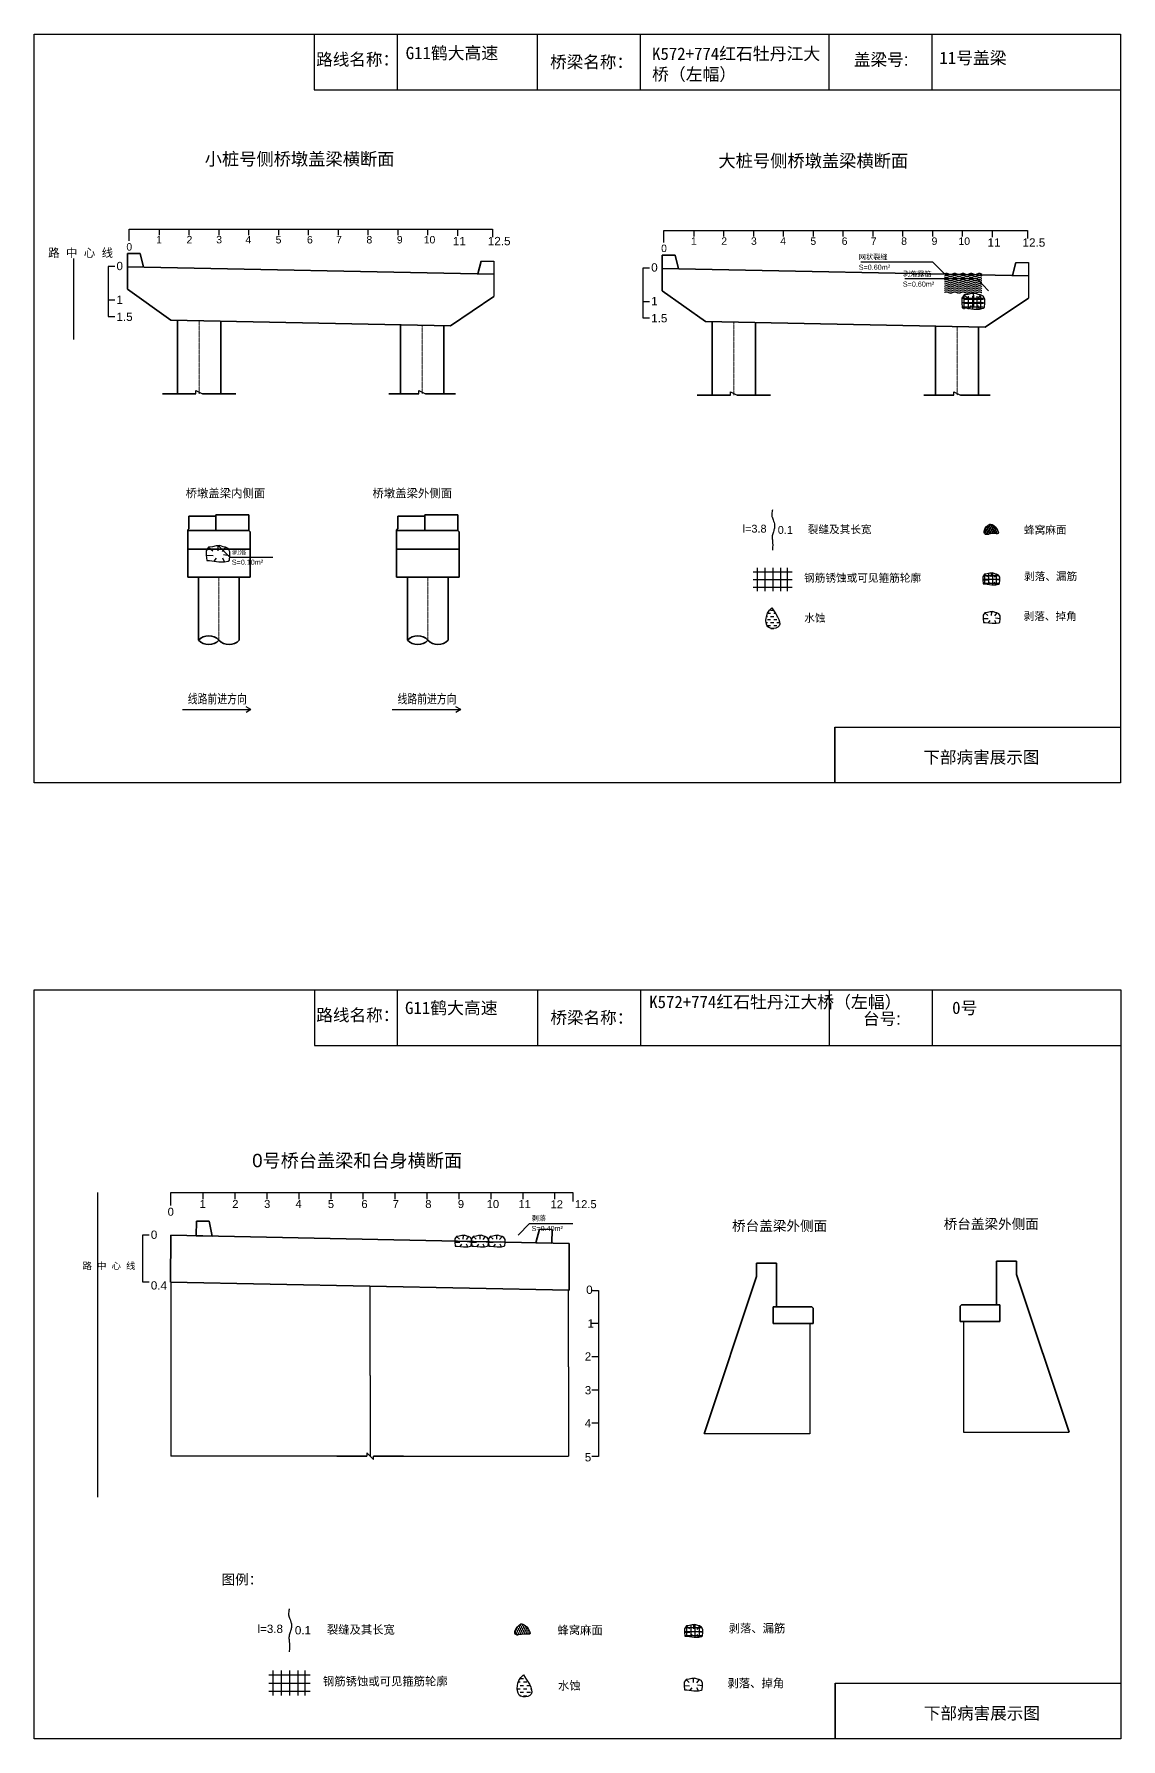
# Model space of a CAD drawing. Header units: millimetres. Extents: x 0 to 529, y -5115 to 459.
# Drawn here: x 0 to 529, y -4650 to -3821 of the extents above; entities that cross this region are included whole.
import ezdxf
from ezdxf.enums import TextEntityAlignment as Align

# ---------------------------------------------------------------- set-up
doc = ezdxf.new("R2010")
doc.units = ezdxf.units.MM
doc.linetypes.add('EBG_CENTER', pattern=[1.1, 0.8, -0.15, 0, -0.15])
doc.layers.add('Center', color=3, linetype='EBG_CENTER', lineweight=18)
doc.layers.add('中粗实线', color=4, linetype='Continuous', lineweight=35)
for name, color, linetype in [('加固措施', 7, 'Continuous'), ('图层1', 7, 'Continuous'), ('文字', 1, 'Continuous'), ('病害', 5, 'Continuous')]:
    doc.layers.add(name, color=color, linetype=linetype)
doc.styles.add('HAN', font='', dxfattribs={"width": 0.75})
doc.styles.get("Standard").update_dxf_attribs({"font": 'arial.ttf'})
doc.styles.get('HAN').set_extended_font_data('SimSun')

# ---------------------------------------------------------------- blocks, each defined once
blk = doc.blocks.new('88888')
for p, q in [((1243.215, -3599.279), (1245.415, -3599.279)), ((1245.415, -3599.279), (1245.261, -3599.19)), ((1245.415, -3599.279), (1245.261, -3599.367))]:
    blk.add_line(p, q)
at = {"layer": '文字', "color": 0, "style": 'HAN', "width": 0.75}
blk.add_text('线路前进方向', height=0.3, dxfattribs=at).set_placement((1244.335, -3599.082), align=Align.CENTER)
blk = doc.blocks.new('adfsd')
at = {"lineweight": -2, "ltscale": 0.5}
for p, q in [((1140.897, -3083.694), (1140.936, -3083.729)), ((1140.983, -3083.682), (1140.981, -3083.729)), ((1141.053, -3083.694), (1141.022, -3083.735)), ((1140.876, -3083.768), (1140.94, -3083.769)), ((1140.948, -3083.824), (1140.969, -3083.796)), ((1141.045, -3083.83), (1141.028, -3083.796)), ((1141.094, -3083.772), (1141.036, -3083.763))]:
    blk.add_line(p, q, dxfattribs=at)
blk.add_lwpolyline([(1141, -3083.682), (1140.967, -3083.682), (1140.934, -3083.69), (1140.897, -3083.694), (1140.876, -3083.727), (1140.876, -3083.768), (1140.88, -3083.818), (1140.905, -3083.818), (1140.991, -3083.83), (1141.045, -3083.83), (1141.078, -3083.822), (1141.09, -3083.814), (1141.094, -3083.772), (1141.094, -3083.735), (1141.078, -3083.707), (1141.053, -3083.694), (1141.033, -3083.69), (1141, -3083.678)], dxfattribs=at)

msp = doc.modelspace()

# ---------------------------------------------------------------- hatches: boundary and pattern name
at = {"layer": '加固措施', "lineweight": -2}
h = msp.add_hatch(dxfattribs=at)
h.set_pattern_fill('DOTS', scale=0.758413)
h.set_pattern_definition([(0, (-3123.6565, -172.2986), (0.45655767, 0.91311534), [0, -0.91311534])])
edge = h.paths.add_edge_path()
edge.add_spline(control_points=[(464.79, -4059.11), (463.66, -4059.88), (462.06, -4060.98), (461.88, -4065.06), (465.67, -4063.19), (470.82, -4064.65), (466.98, -4059.01), (464.92, -4059.1), (464.79, -4059.11)], knot_values=[0, 0, 0, 0, 5.205471, 7.397577, 12.944796, 16.169923, 23.88441, 24.400432, 24.400432, 24.400432, 24.400432], degree=3, periodic=0)
h = msp.add_hatch(dxfattribs=at)
h.set_pattern_fill('DASH', color=256, scale=0.682572)
h.set_pattern_definition([(0, (-2570.7012, -130.7287), (1.47924685, 1.47924685), [1.47924685, -1.47924685])])
edge = h.paths.add_edge_path()
edge.add_spline(control_points=[(358.78, -4099.9), (358.24, -4100.38), (355.71, -4102.62), (355.03, -4110.77), (365.19, -4109.33), (361.44, -4103.8), (358.78, -4099.9)], knot_values=[0, 0, 0, 0, 3.237042, 15.187225, 21.182779, 35.601669, 35.601669, 35.601669, 35.601669], degree=3, periodic=0)
h = msp.add_hatch(dxfattribs=at)
h.set_pattern_fill('DOTS', scale=0.808414)
h.set_pattern_definition([(0, (-3758.2266, -259.0642), (0.51874243, 1.03748487), [0, -1.03748487])])
edge = h.paths.add_edge_path()
edge.add_spline(control_points=[(236.75, -4594.11), (235.55, -4594.93), (233.84, -4596.11), (233.65, -4600.45), (237.69, -4598.46), (243.18, -4600.02), (239.09, -4594.01), (236.89, -4594.1), (236.75, -4594.11)], knot_values=[0, 0, 0, 0, 5.205471, 7.397577, 12.944796, 16.169923, 23.88441, 24.400432, 24.400432, 24.400432, 24.400432], degree=3, periodic=0)
h = msp.add_hatch(dxfattribs=at)
h.set_pattern_fill('DASH', color=256, scale=0.727573)
h.set_pattern_definition([(0, (-3025.9367, -191.9039), (1.6807255, 1.6807255), [1.6807255, -1.6807255])])
edge = h.paths.add_edge_path()
edge.add_spline(control_points=[(237.99, -4618.9), (237.41, -4619.41), (234.71, -4621.8), (233.99, -4630.49), (244.82, -4628.95), (240.82, -4623.06), (237.99, -4618.9)], knot_values=[0, 0, 0, 0, 3.237042, 15.187225, 21.182779, 35.601669, 35.601669, 35.601669, 35.601669], degree=3, periodic=0)
at = {"layer": '病害', "lineweight": -2}
h = msp.add_hatch(dxfattribs=at)
h.set_pattern_fill('DOTS', color=4, scale=0.758413, style=0)
h.set_pattern_definition([(0, (-5510.1385, -512.4721), (0.45655767, 0.91311534), [0, -0.91311534])])
edge = h.paths.add_edge_path()
edge.add_spline(control_points=[(464.79, -4059.11), (463.66, -4059.88), (462.06, -4060.98), (461.88, -4065.06), (465.67, -4063.19), (470.82, -4064.65), (466.98, -4059.01), (464.92, -4059.1), (464.79, -4059.11)], knot_values=[0, 0, 0, 0, 1.041094, 1.479515, 2.588959, 3.233985, 4.776882, 4.880086, 4.880086, 4.880086, 4.880086], degree=3, periodic=0)
h = msp.add_hatch(dxfattribs=at)
h.set_pattern_fill('DOTS', color=4, scale=0.808414, style=0)
h.set_pattern_definition([(0, (-6469.7559, -645.5705), (0.51874243, 1.03748487), [0, -1.03748487])])
edge = h.paths.add_edge_path()
edge.add_spline(control_points=[(236.75, -4594.11), (235.55, -4594.93), (233.84, -4596.11), (233.65, -4600.45), (237.69, -4598.46), (243.18, -4600.02), (239.09, -4594.01), (236.89, -4594.1), (236.75, -4594.11)], knot_values=[0, 0, 0, 0, 1.041094, 1.479515, 2.588959, 3.233985, 4.776882, 4.880086, 4.880086, 4.880086, 4.880086], degree=3, periodic=0)

# ---------------------------------------------------------------- linework, layer by layer
at = {"color": 0}
for p, q in [((0, -3820.76), (528.29, -3820.76)), ((0, -4185), (0, -3820.76)), ((136.28, -3820.76), (136.28, -3847.84)), ((244.69, -3820.76), (244.69, -3847.84)), ((386.49, -3820.76), (386.49, -3847.84)), ((436.57, -3820.82), (436.57, -3847.9)), ((528.29, -3820.76), (528.29, -4185)), ((136.28, -3847.84), (528.29, -3847.84)), ((46.28, -3921.4), (46.28, -3915.6)), ((46.28, -3915.6), (60.79, -3915.6)), ((60.79, -3915.6), (60.79, -3918.5)), ((60.79, -3915.6), (75.3, -3915.6)), ((75.3, -3915.6), (89.8, -3915.6)), ((75.3, -3915.6), (75.3, -3918.5)), ((89.8, -3915.6), (104.31, -3915.6)), ((89.8, -3915.6), (89.8, -3918.5)), ((104.31, -3915.6), (118.82, -3915.6)), ((104.31, -3915.6), (104.31, -3918.5)), ((118.82, -3915.6), (133.32, -3915.6)), ((118.82, -3915.6), (118.82, -3918.5)), ((133.32, -3915.6), (147.83, -3915.6)), ((133.32, -3915.6), (133.32, -3918.5)), ((147.83, -3915.6), (162.34, -3915.6)), ((147.83, -3915.6), (147.83, -3918.5)), ((162.34, -3915.6), (176.84, -3915.6)), ((162.34, -3915.6), (162.34, -3918.5)), ((162.34, -3915.6), (173.94, -3915.6)), ((176.84, -3915.6), (191.35, -3915.6)), ((176.84, -3915.6), (176.84, -3918.5)), ((176.84, -3915.6), (179.74, -3915.6)), ((191.35, -3915.6), (205.85, -3915.6)), ((191.35, -3915.6), (191.35, -3918.5)), ((205.87, -3915.64), (205.87, -3918.89)), ((306.34, -3922.11), (306.34, -3916.3)), ((306.34, -3916.3), (320.85, -3916.3)), ((320.85, -3916.3), (320.85, -3919.2)), ((320.85, -3916.3), (335.36, -3916.3)), ((335.36, -3916.3), (349.86, -3916.3)), ((335.36, -3916.3), (335.36, -3919.2)), ((349.86, -3916.3), (364.37, -3916.3)), ((349.86, -3916.3), (349.86, -3919.2)), ((364.37, -3916.3), (378.88, -3916.3)), ((364.37, -3916.3), (364.37, -3919.2)), ((378.88, -3916.3), (393.38, -3916.3)), ((378.88, -3916.3), (378.88, -3919.2)), ((393.38, -3916.3), (407.89, -3916.3)), ((393.38, -3916.3), (393.38, -3919.2)), ((407.89, -3916.3), (422.39, -3916.3)), ((407.89, -3916.3), (407.89, -3919.2)), ((422.39, -3916.3), (436.9, -3916.3)), ((422.39, -3916.3), (422.39, -3919.2)), ((422.39, -3916.3), (434, -3916.3)), ((436.9, -3916.3), (451.41, -3916.3)), ((436.9, -3916.3), (436.9, -3919.2)), ((436.9, -3916.3), (439.8, -3916.3)), ((451.41, -3916.3), (465.91, -3916.3)), ((451.41, -3916.3), (451.41, -3919.2)), ((465.93, -3916.34), (465.93, -3919.59)), ((39.3, -3933.85), (36.06, -3933.85)), ((36.06, -3933.85), (36.06, -3958.15)), ((299.36, -3934.55), (296.12, -3934.55)), ((296.12, -3934.55), (296.12, -3958.85)), ((36.06, -3950.05), (39.3, -3950.05)), ((296.12, -3950.75), (299.36, -3950.75)), ((36.06, -3958.15), (39.3, -3958.15)), ((296.12, -3958.85), (299.36, -3958.85)), ((78.66, -3995.72), (78.66, -3994.1)), ((187.17, -3995.72), (187.17, -3994.1)), ((338.72, -3996.43), (338.72, -3994.81)), ((447.23, -3996.43), (447.23, -3994.81)), ((389.48, -4185), (389.48, -4157.92)), ((389.48, -4157.92), (528.29, -4157.92)), ((528.29, -4185), (0, -4185)), ((0.01, -4285.6), (528.55, -4285.6)), ((0.01, -4650.01), (0.01, -4285.6)), ((136.35, -4285.6), (136.35, -4312.69)), ((244.82, -4285.6), (244.82, -4312.69)), ((386.69, -4285.6), (386.69, -4312.69)), ((436.79, -4285.65), (436.79, -4312.75)), ((528.55, -4285.6), (528.55, -4650.01)), ((136.35, -4312.69), (528.55, -4312.69)), ((66.46, -4390.52), (66.46, -4384.29)), ((66.46, -4384.29), (82.03, -4384.29)), ((82.03, -4384.29), (82.03, -4387.41)), ((82.03, -4384.29), (97.59, -4384.29)), ((97.59, -4384.29), (113.16, -4384.29)), ((97.59, -4384.29), (97.59, -4387.41)), ((113.16, -4384.29), (128.72, -4384.29)), ((113.16, -4384.29), (113.16, -4387.41)), ((128.72, -4384.29), (144.29, -4384.29)), ((128.72, -4384.29), (128.72, -4387.41)), ((144.29, -4384.29), (159.86, -4384.29)), ((144.29, -4384.29), (144.29, -4387.41)), ((159.86, -4384.29), (175.42, -4384.29)), ((159.86, -4384.29), (159.86, -4387.41)), ((175.42, -4384.29), (190.99, -4384.29)), ((175.42, -4384.29), (175.42, -4387.41)), ((190.99, -4384.29), (206.55, -4384.29)), ((190.99, -4384.29), (190.99, -4387.41)), ((190.99, -4384.29), (203.44, -4384.29)), ((206.55, -4384.29), (222.12, -4384.29)), ((206.55, -4384.29), (206.55, -4387.41)), ((206.55, -4384.29), (209.67, -4384.29)), ((222.12, -4384.29), (253.09, -4384.29)), ((222.12, -4384.29), (222.12, -4387.41)), ((237.68, -4384.29), (237.68, -4387.41)), ((253.09, -4384.29), (253.09, -4387.41)), ((253.09, -4384.29), (261.99, -4384.29)), ((261.99, -4384.29), (261.99, -4388.65)), ((56.02, -4405.05), (52.79, -4405.05)), ((52.79, -4405.05), (52.79, -4427.68)), ((52.79, -4427.68), (56.02, -4427.68)), ((66.53, -4427.85), (66.53, -4468.98)), ((259.9, -4468.98), (259.9, -4431.72)), ((271.28, -4431.83), (274.51, -4431.83)), ((274.51, -4431.83), (274.51, -4512.67)), ((274.51, -4448), (271.28, -4448)), ((377.26, -4447.89), (377.26, -4501.62)), ((451.96, -4447), (451.96, -4500.73)), ((66.53, -4468.98), (66.53, -4512.47)), ((259.9, -4468.98), (259.9, -4512.47)), ((274.51, -4464.17), (271.28, -4464.17)), ((274.51, -4480.34), (271.28, -4480.34)), ((274.51, -4496.51), (271.28, -4496.51)), ((161.82, -4510.85), (165.05, -4514.08)), ((161.82, -4510.85), (161.82, -4512.47)), ((147.27, -4512.47), (66.53, -4512.47)), ((165.05, -4512.47), (259.9, -4512.47)), ((165.05, -4514.08), (165.05, -4512.47)), ((274.51, -4512.67), (271.28, -4512.67)), ((389.67, -4650.01), (389.67, -4622.92)), ((389.67, -4622.92), (528.55, -4622.92)), ((528.55, -4650.01), (0.01, -4650.01))]:
    msp.add_line(p, q, dxfattribs=at)
for p, q in [((205.87, -3915.64), (223.01, -3915.64)), ((223.01, -3915.64), (223.01, -3919.46)), ((465.93, -3916.34), (483.07, -3916.34)), ((483.07, -3916.34), (483.07, -3920.17)), ((217.41, -3931.13), (223.61, -3931.13)), ((223.61, -3931.13), (223.61, -3937.6)), ((223.61, -3937.6), (223.61, -3948.45)), ((477.47, -3931.83), (483.67, -3931.83)), ((483.67, -3931.83), (483.67, -3938.31)), ((483.67, -3938.31), (483.67, -3949.16)), ((78.66, -3994.1), (81.9, -3995.72)), ((187.17, -3994.1), (190.41, -3995.72)), ((338.72, -3994.81), (341.96, -3996.43)), ((447.23, -3994.81), (450.47, -3996.43)), ((377.26, -4501.62), (325.87, -4501.62)), ((451.96, -4500.73), (503.34, -4500.73))]:
    msp.add_line(p, q)
at = {"color": 1}
for p, q in [((19.16, -3929.85), (19.16, -3969.35)), ((451.2, -3949.28), (461.64, -3949.28)), ((451.2, -3949.28), (461.64, -3949.28)), ((451.2, -3951.37), (461.64, -3951.37)), ((451.2, -3951.37), (461.64, -3951.37)), ((451.2, -3953.46), (461.64, -3953.46)), ((451.2, -3953.46), (461.64, -3953.46)), ((452.2, -3949.65), (461.8, -3949.65)), ((452.2, -3951.58), (461.8, -3951.58)), ((452.24, -3948.24), (452.24, -3954.5)), ((452.24, -3948.24), (452.24, -3954.5)), ((454.33, -3948.24), (454.33, -3954.5)), ((454.33, -3948.24), (454.33, -3954.5)), ((456.42, -3948.24), (456.42, -3954.5)), ((456.42, -3948.24), (456.42, -3954.5)), ((457, -3953.5), (457, -3947.73)), ((458.51, -3948.24), (458.51, -3954.5)), ((458.51, -3948.24), (458.51, -3954.5)), ((460.29, -3948.22), (460.29, -3954.49)), ((460.29, -3948.22), (460.29, -3954.49)), ((349.74, -4082.26), (368.7, -4082.26)), ((349.74, -4086.06), (368.7, -4086.06)), ((351.64, -4080.37), (351.64, -4091.74)), ((355.43, -4080.37), (355.43, -4091.74)), ((359.22, -4080.37), (359.22, -4091.74)), ((363.01, -4080.37), (363.01, -4091.74)), ((366.26, -4080.34), (366.26, -4091.72)), ((461.36, -4085.97), (469.63, -4085.97)), ((461.5, -4087.87), (469.48, -4087.87)), ((461.75, -4084.08), (469.1, -4084.08)), ((462.28, -4083.43), (462.28, -4088.12)), ((464.18, -4083.13), (464.18, -4088.37)), ((466.07, -4083.13), (466.07, -4088.59)), ((467.97, -4083.43), (467.97, -4088.54)), ((349.74, -4089.85), (368.7, -4089.85)), ((30.81, -4384.29), (30.81, -4532.49)), ((66.41, -4427.85), (66.53, -4427.85)), ((163.47, -4473.28), (163.47, -4429.79)), ((163.47, -4473.28), (163.47, -4512.47)), ((316.38, -4597.77), (325.2, -4597.77)), ((316.53, -4599.79), (325.04, -4599.79)), ((316.8, -4595.75), (324.63, -4595.75)), ((317.36, -4595.06), (317.36, -4600.06)), ((319.38, -4594.74), (319.38, -4600.33)), ((321.41, -4594.74), (321.41, -4600.56)), ((323.43, -4595.06), (323.43, -4600.51)), ((114.12, -4618.79), (134.33, -4618.79)), ((116.15, -4616.77), (116.15, -4628.89)), ((120.19, -4616.77), (120.19, -4628.89)), ((124.23, -4616.77), (124.23, -4628.89)), ((128.27, -4616.77), (128.27, -4628.89)), ((131.73, -4616.74), (131.73, -4628.86)), ((114.12, -4622.83), (134.33, -4622.83)), ((114.12, -4626.87), (134.33, -4626.87))]:
    msp.add_line(p, q, dxfattribs=at)
at = {"color": 7}
for p, q in [((456.67, -3946.94), (456.56, -3949.33)), ((451.2, -3951.35), (454.48, -3951.4)), ((452.25, -3947.57), (454.28, -3949.33)), ((454.88, -3954.19), (455.94, -3952.75)), ((460.25, -3947.57), (458.64, -3949.64)), ((459.82, -3954.5), (458.95, -3952.75)), ((462.35, -3951.56), (459.37, -3951.09)), ((84.83, -4070.36), (86.92, -4072.17)), ((89.39, -4069.71), (89.28, -4072.17)), ((93.08, -4070.36), (91.43, -4072.49)), ((83.75, -4074.26), (87.14, -4074.31)), ((87.55, -4077.19), (88.64, -4075.71)), ((92.65, -4077.51), (91.75, -4075.71)), ((95.25, -4074.48), (92.18, -4073.99))]:
    msp.add_line(p, q, dxfattribs=at)
at = {"color": 0}
for points in [[(0, -3820.76), (528.29, -3820.76), (528.29, -4185), (0, -4185)], [(0.01, -4285.6), (528.55, -4285.6), (528.55, -4650.01), (0.01, -4650.01)]]:
    msp.add_lwpolyline(points, dxfattribs=at)
at = {"color": 7}
for points in [[(442.73, -3937.4), (437.17, -3931.65), (402.07, -3931.65)], [(442.73, -3937.4), (442.93, -3937.31), (443.13, -3937.23), (443.33, -3937.16), (443.53, -3937.12), (443.73, -3937.1), (443.93, -3937.12), (444.13, -3937.16), (444.33, -3937.23), (444.53, -3937.31), (444.73, -3937.4), (444.93, -3937.5), (445.13, -3937.58), (445.33, -3937.65), (445.53, -3937.69), (445.73, -3937.7), (445.93, -3937.69), (446.13, -3937.65), (446.33, -3937.58), (446.53, -3937.5), (446.73, -3937.4), (446.93, -3937.31), (447.13, -3937.23), (447.33, -3937.16), (447.53, -3937.12), (447.73, -3937.1), (447.93, -3937.12), (448.13, -3937.16), (448.33, -3937.23), (448.53, -3937.31), (448.73, -3937.4), (448.93, -3937.5), (449.13, -3937.58), (449.33, -3937.65), (449.53, -3937.69), (449.73, -3937.7), (449.93, -3937.69), (450.13, -3937.65), (450.33, -3937.58), (450.53, -3937.5), (450.73, -3937.4), (450.93, -3937.31), (451.13, -3937.23), (451.33, -3937.16), (451.53, -3937.12), (451.73, -3937.1), (451.93, -3937.12), (452.13, -3937.16), (452.33, -3937.23), (452.53, -3937.31), (452.73, -3937.4), (452.93, -3937.5), (453.13, -3937.58), (453.33, -3937.65), (453.53, -3937.69), (453.73, -3937.7), (453.93, -3937.69), (454.13, -3937.65), (454.33, -3937.58), (454.53, -3937.5), (454.73, -3937.4), (454.93, -3937.31), (455.13, -3937.23), (455.33, -3937.16), (455.53, -3937.12), (455.73, -3937.1), (455.93, -3937.12), (456.13, -3937.16), (456.33, -3937.23), (456.53, -3937.31), (456.73, -3937.4), (456.93, -3937.5), (457.13, -3937.58), (457.33, -3937.65), (457.53, -3937.69), (457.73, -3937.7), (457.93, -3937.69), (458.13, -3937.65), (458.33, -3937.58), (458.53, -3937.5), (458.73, -3937.4), (458.93, -3937.31), (459.13, -3937.23), (459.33, -3937.16), (459.53, -3937.12), (459.73, -3937.1), (459.93, -3937.12), (460.13, -3937.16), (460.33, -3937.23), (460.53, -3937.31), (460.73, -3937.4), (460.93, -3937.5)], [(442.73, -3938.4), (442.93, -3938.31), (443.13, -3938.23), (443.33, -3938.16), (443.53, -3938.12), (443.73, -3938.1), (443.93, -3938.12), (444.13, -3938.16), (444.33, -3938.23), (444.53, -3938.31), (444.73, -3938.4), (444.93, -3938.5), (445.13, -3938.58), (445.33, -3938.65), (445.53, -3938.69), (445.73, -3938.7), (445.93, -3938.69), (446.13, -3938.65), (446.33, -3938.58), (446.53, -3938.5), (446.73, -3938.4), (446.93, -3938.31), (447.13, -3938.23), (447.33, -3938.16), (447.53, -3938.12), (447.73, -3938.1), (447.93, -3938.12), (448.13, -3938.16), (448.33, -3938.23), (448.53, -3938.31), (448.73, -3938.4), (448.93, -3938.5), (449.13, -3938.58), (449.33, -3938.65), (449.53, -3938.69), (449.73, -3938.7), (449.93, -3938.69), (450.13, -3938.65), (450.33, -3938.58), (450.53, -3938.5), (450.73, -3938.4), (450.93, -3938.31), (451.13, -3938.23), (451.33, -3938.16), (451.53, -3938.12), (451.73, -3938.1), (451.93, -3938.12), (452.13, -3938.16), (452.33, -3938.23), (452.53, -3938.31), (452.73, -3938.4), (452.93, -3938.5), (453.13, -3938.58), (453.33, -3938.65), (453.53, -3938.69), (453.73, -3938.7), (453.93, -3938.69), (454.13, -3938.65), (454.33, -3938.58), (454.53, -3938.5), (454.73, -3938.4), (454.93, -3938.31), (455.13, -3938.23), (455.33, -3938.16), (455.53, -3938.12), (455.73, -3938.1), (455.93, -3938.12), (456.13, -3938.16), (456.33, -3938.23), (456.53, -3938.31), (456.73, -3938.4), (456.93, -3938.5), (457.13, -3938.58), (457.33, -3938.65), (457.53, -3938.69), (457.73, -3938.7), (457.93, -3938.69), (458.13, -3938.65), (458.33, -3938.58), (458.53, -3938.5), (458.73, -3938.4), (458.93, -3938.31), (459.13, -3938.23), (459.33, -3938.16), (459.53, -3938.12), (459.73, -3938.1), (459.93, -3938.12), (460.13, -3938.16), (460.33, -3938.23), (460.53, -3938.31), (460.73, -3938.4), (460.93, -3938.5)], [(464.16, -3945.63), (458.61, -3939.87), (423.51, -3939.87)], [(442.73, -3939.4), (442.93, -3939.31), (443.13, -3939.23), (443.33, -3939.16), (443.53, -3939.12), (443.73, -3939.1), (443.93, -3939.12), (444.13, -3939.16), (444.33, -3939.23), (444.53, -3939.31), (444.73, -3939.4), (444.93, -3939.5), (445.13, -3939.58), (445.33, -3939.65), (445.53, -3939.69), (445.73, -3939.7), (445.93, -3939.69), (446.13, -3939.65), (446.33, -3939.58), (446.53, -3939.5), (446.73, -3939.4), (446.93, -3939.31), (447.13, -3939.23), (447.33, -3939.16), (447.53, -3939.12), (447.73, -3939.1), (447.93, -3939.12), (448.13, -3939.16), (448.33, -3939.23), (448.53, -3939.31), (448.73, -3939.4), (448.93, -3939.5), (449.13, -3939.58), (449.33, -3939.65), (449.53, -3939.69), (449.73, -3939.7), (449.93, -3939.69), (450.13, -3939.65), (450.33, -3939.58), (450.53, -3939.5), (450.73, -3939.4), (450.93, -3939.31), (451.13, -3939.23), (451.33, -3939.16), (451.53, -3939.12), (451.73, -3939.1), (451.93, -3939.12), (452.13, -3939.16), (452.33, -3939.23), (452.53, -3939.31), (452.73, -3939.4), (452.93, -3939.5), (453.13, -3939.58), (453.33, -3939.65), (453.53, -3939.69), (453.73, -3939.7), (453.93, -3939.69), (454.13, -3939.65), (454.33, -3939.58), (454.53, -3939.5), (454.73, -3939.4), (454.93, -3939.31), (455.13, -3939.23), (455.33, -3939.16), (455.53, -3939.12), (455.73, -3939.1), (455.93, -3939.12), (456.13, -3939.16), (456.33, -3939.23), (456.53, -3939.31), (456.73, -3939.4), (456.93, -3939.5), (457.13, -3939.58), (457.33, -3939.65), (457.53, -3939.69), (457.73, -3939.7), (457.93, -3939.69), (458.13, -3939.65), (458.33, -3939.58), (458.53, -3939.5), (458.73, -3939.4), (458.93, -3939.31), (459.13, -3939.23), (459.33, -3939.16), (459.53, -3939.12), (459.73, -3939.1), (459.93, -3939.12), (460.13, -3939.16), (460.33, -3939.23), (460.53, -3939.31), (460.73, -3939.4), (460.93, -3939.5)], [(442.73, -3940.4), (442.93, -3940.31), (443.13, -3940.23), (443.33, -3940.16), (443.53, -3940.12), (443.73, -3940.1), (443.93, -3940.12), (444.13, -3940.16), (444.33, -3940.23), (444.53, -3940.31), (444.73, -3940.4), (444.93, -3940.5), (445.13, -3940.58), (445.33, -3940.65), (445.53, -3940.69), (445.73, -3940.7), (445.93, -3940.69), (446.13, -3940.65), (446.33, -3940.58), (446.53, -3940.5), (446.73, -3940.4), (446.93, -3940.31), (447.13, -3940.23), (447.33, -3940.16), (447.53, -3940.12), (447.73, -3940.1), (447.93, -3940.12), (448.13, -3940.16), (448.33, -3940.23), (448.53, -3940.31), (448.73, -3940.4), (448.93, -3940.5), (449.13, -3940.58), (449.33, -3940.65), (449.53, -3940.69), (449.73, -3940.7), (449.93, -3940.69), (450.13, -3940.65), (450.33, -3940.58), (450.53, -3940.5), (450.73, -3940.4), (450.93, -3940.31), (451.13, -3940.23), (451.33, -3940.16), (451.53, -3940.12), (451.73, -3940.1), (451.93, -3940.12), (452.13, -3940.16), (452.33, -3940.23), (452.53, -3940.31), (452.73, -3940.4), (452.93, -3940.5), (453.13, -3940.58), (453.33, -3940.65), (453.53, -3940.69), (453.73, -3940.7), (453.93, -3940.69), (454.13, -3940.65), (454.33, -3940.58), (454.53, -3940.5), (454.73, -3940.4), (454.93, -3940.31), (455.13, -3940.23), (455.33, -3940.16), (455.53, -3940.12), (455.73, -3940.1), (455.93, -3940.12), (456.13, -3940.16), (456.33, -3940.23), (456.53, -3940.31), (456.73, -3940.4), (456.93, -3940.5), (457.13, -3940.58), (457.33, -3940.65), (457.53, -3940.69), (457.73, -3940.7), (457.93, -3940.69), (458.13, -3940.65), (458.33, -3940.58), (458.53, -3940.5), (458.73, -3940.4), (458.93, -3940.31), (459.13, -3940.23), (459.33, -3940.16), (459.53, -3940.12), (459.73, -3940.1), (459.93, -3940.12), (460.13, -3940.16), (460.33, -3940.23), (460.53, -3940.31), (460.73, -3940.4), (460.93, -3940.5)], [(442.73, -3941.4), (442.93, -3941.31), (443.13, -3941.23), (443.33, -3941.16), (443.53, -3941.12), (443.73, -3941.1), (443.93, -3941.12), (444.13, -3941.16), (444.33, -3941.23), (444.53, -3941.31), (444.73, -3941.4), (444.93, -3941.5), (445.13, -3941.58), (445.33, -3941.65), (445.53, -3941.69), (445.73, -3941.7), (445.93, -3941.69), (446.13, -3941.65), (446.33, -3941.58), (446.53, -3941.5), (446.73, -3941.4), (446.93, -3941.31), (447.13, -3941.23), (447.33, -3941.16), (447.53, -3941.12), (447.73, -3941.1), (447.93, -3941.12), (448.13, -3941.16), (448.33, -3941.23), (448.53, -3941.31), (448.73, -3941.4), (448.93, -3941.5), (449.13, -3941.58), (449.33, -3941.65), (449.53, -3941.69), (449.73, -3941.7), (449.93, -3941.69), (450.13, -3941.65), (450.33, -3941.58), (450.53, -3941.5), (450.73, -3941.4), (450.93, -3941.31), (451.13, -3941.23), (451.33, -3941.16), (451.53, -3941.12), (451.73, -3941.1), (451.93, -3941.12), (452.13, -3941.16), (452.33, -3941.23), (452.53, -3941.31), (452.73, -3941.4), (452.93, -3941.5), (453.13, -3941.58), (453.33, -3941.65), (453.53, -3941.69), (453.73, -3941.7), (453.93, -3941.69), (454.13, -3941.65), (454.33, -3941.58), (454.53, -3941.5), (454.73, -3941.4), (454.93, -3941.31), (455.13, -3941.23), (455.33, -3941.16), (455.53, -3941.12), (455.73, -3941.1), (455.93, -3941.12), (456.13, -3941.16), (456.33, -3941.23), (456.53, -3941.31), (456.73, -3941.4), (456.93, -3941.5), (457.13, -3941.58), (457.33, -3941.65), (457.53, -3941.69), (457.73, -3941.7), (457.93, -3941.69), (458.13, -3941.65), (458.33, -3941.58), (458.53, -3941.5), (458.73, -3941.4), (458.93, -3941.31), (459.13, -3941.23), (459.33, -3941.16), (459.53, -3941.12), (459.73, -3941.1), (459.93, -3941.12), (460.13, -3941.16), (460.33, -3941.23), (460.53, -3941.31), (460.73, -3941.4), (460.93, -3941.5)], [(442.73, -3942.4), (442.93, -3942.31), (443.13, -3942.23), (443.33, -3942.16), (443.53, -3942.12), (443.73, -3942.1), (443.93, -3942.12), (444.13, -3942.16), (444.33, -3942.23), (444.53, -3942.31), (444.73, -3942.4), (444.93, -3942.5), (445.13, -3942.58), (445.33, -3942.65), (445.53, -3942.69), (445.73, -3942.7), (445.93, -3942.69), (446.13, -3942.65), (446.33, -3942.58), (446.53, -3942.5), (446.73, -3942.4), (446.93, -3942.31), (447.13, -3942.23), (447.33, -3942.16), (447.53, -3942.12), (447.73, -3942.1), (447.93, -3942.12), (448.13, -3942.16), (448.33, -3942.23), (448.53, -3942.31), (448.73, -3942.4), (448.93, -3942.5), (449.13, -3942.58), (449.33, -3942.65), (449.53, -3942.69), (449.73, -3942.7), (449.93, -3942.69), (450.13, -3942.65), (450.33, -3942.58), (450.53, -3942.5), (450.73, -3942.4), (450.93, -3942.31), (451.13, -3942.23), (451.33, -3942.16), (451.53, -3942.12), (451.73, -3942.1), (451.93, -3942.12), (452.13, -3942.16), (452.33, -3942.23), (452.53, -3942.31), (452.73, -3942.4), (452.93, -3942.5), (453.13, -3942.58), (453.33, -3942.65), (453.53, -3942.69), (453.73, -3942.7), (453.93, -3942.69), (454.13, -3942.65), (454.33, -3942.58), (454.53, -3942.5), (454.73, -3942.4), (454.93, -3942.31), (455.13, -3942.23), (455.33, -3942.16), (455.53, -3942.12), (455.73, -3942.1), (455.93, -3942.12), (456.13, -3942.16), (456.33, -3942.23), (456.53, -3942.31), (456.73, -3942.4), (456.93, -3942.5), (457.13, -3942.58), (457.33, -3942.65), (457.53, -3942.69), (457.73, -3942.7), (457.93, -3942.69), (458.13, -3942.65), (458.33, -3942.58), (458.53, -3942.5), (458.73, -3942.4), (458.93, -3942.31), (459.13, -3942.23), (459.33, -3942.16), (459.53, -3942.12), (459.73, -3942.1), (459.93, -3942.12), (460.13, -3942.16), (460.33, -3942.23), (460.53, -3942.31), (460.73, -3942.4), (460.93, -3942.5)], [(442.73, -3943.4), (442.93, -3943.31), (443.13, -3943.23), (443.33, -3943.16), (443.53, -3943.12), (443.73, -3943.1), (443.93, -3943.12), (444.13, -3943.16), (444.33, -3943.23), (444.53, -3943.31), (444.73, -3943.4), (444.93, -3943.5), (445.13, -3943.58), (445.33, -3943.65), (445.53, -3943.69), (445.73, -3943.7), (445.93, -3943.69), (446.13, -3943.65), (446.33, -3943.58), (446.53, -3943.5), (446.73, -3943.4), (446.93, -3943.31), (447.13, -3943.23), (447.33, -3943.16), (447.53, -3943.12), (447.73, -3943.1), (447.93, -3943.12), (448.13, -3943.16), (448.33, -3943.23), (448.53, -3943.31), (448.73, -3943.4), (448.93, -3943.5), (449.13, -3943.58), (449.33, -3943.65), (449.53, -3943.69), (449.73, -3943.7), (449.93, -3943.69), (450.13, -3943.65), (450.33, -3943.58), (450.53, -3943.5), (450.73, -3943.4), (450.93, -3943.31), (451.13, -3943.23), (451.33, -3943.16), (451.53, -3943.12), (451.73, -3943.1), (451.93, -3943.12), (452.13, -3943.16), (452.33, -3943.23), (452.53, -3943.31), (452.73, -3943.4), (452.93, -3943.5), (453.13, -3943.58), (453.33, -3943.65), (453.53, -3943.69), (453.73, -3943.7), (453.93, -3943.69), (454.13, -3943.65), (454.33, -3943.58), (454.53, -3943.5), (454.73, -3943.4), (454.93, -3943.31), (455.13, -3943.23), (455.33, -3943.16), (455.53, -3943.12), (455.73, -3943.1), (455.93, -3943.12), (456.13, -3943.16), (456.33, -3943.23), (456.53, -3943.31), (456.73, -3943.4), (456.93, -3943.5), (457.13, -3943.58), (457.33, -3943.65), (457.53, -3943.69), (457.73, -3943.7), (457.93, -3943.69), (458.13, -3943.65), (458.33, -3943.58), (458.53, -3943.5), (458.73, -3943.4), (458.93, -3943.31), (459.13, -3943.23), (459.33, -3943.16), (459.53, -3943.12), (459.73, -3943.1), (459.93, -3943.12), (460.13, -3943.16), (460.33, -3943.23), (460.53, -3943.31), (460.73, -3943.4), (460.93, -3943.5)], [(442.73, -3944.4), (442.93, -3944.31), (443.13, -3944.23), (443.33, -3944.16), (443.53, -3944.12), (443.73, -3944.1), (443.93, -3944.12), (444.13, -3944.16), (444.33, -3944.23), (444.53, -3944.31), (444.73, -3944.4), (444.93, -3944.5), (445.13, -3944.58), (445.33, -3944.65), (445.53, -3944.69), (445.73, -3944.7), (445.93, -3944.69), (446.13, -3944.65), (446.33, -3944.58), (446.53, -3944.5), (446.73, -3944.4), (446.93, -3944.31), (447.13, -3944.23), (447.33, -3944.16), (447.53, -3944.12), (447.73, -3944.1), (447.93, -3944.12), (448.13, -3944.16), (448.33, -3944.23), (448.53, -3944.31), (448.73, -3944.4), (448.93, -3944.5), (449.13, -3944.58), (449.33, -3944.65), (449.53, -3944.69), (449.73, -3944.7), (449.93, -3944.69), (450.13, -3944.65), (450.33, -3944.58), (450.53, -3944.5), (450.73, -3944.4), (450.93, -3944.31), (451.13, -3944.23), (451.33, -3944.16), (451.53, -3944.12), (451.73, -3944.1), (451.93, -3944.12), (452.13, -3944.16), (452.33, -3944.23), (452.53, -3944.31), (452.73, -3944.4), (452.93, -3944.5), (453.13, -3944.58), (453.33, -3944.65), (453.53, -3944.69), (453.73, -3944.7), (453.93, -3944.69), (454.13, -3944.65), (454.33, -3944.58), (454.53, -3944.5), (454.73, -3944.4), (454.93, -3944.31), (455.13, -3944.23), (455.33, -3944.16), (455.53, -3944.12), (455.73, -3944.1), (455.93, -3944.12), (456.13, -3944.16), (456.33, -3944.23), (456.53, -3944.31), (456.73, -3944.4), (456.93, -3944.5), (457.13, -3944.58), (457.33, -3944.65), (457.53, -3944.69), (457.73, -3944.7), (457.93, -3944.69), (458.13, -3944.65), (458.33, -3944.58), (458.53, -3944.5), (458.73, -3944.4), (458.93, -3944.31), (459.13, -3944.23), (459.33, -3944.16), (459.53, -3944.12), (459.73, -3944.1), (459.93, -3944.12), (460.13, -3944.16), (460.33, -3944.23), (460.53, -3944.31), (460.73, -3944.4), (460.93, -3944.5)], [(442.73, -3945.4), (442.93, -3945.31), (443.13, -3945.23), (443.33, -3945.16), (443.53, -3945.12), (443.73, -3945.1), (443.93, -3945.12), (444.13, -3945.16), (444.33, -3945.23), (444.53, -3945.31), (444.73, -3945.4), (444.93, -3945.5), (445.13, -3945.58), (445.33, -3945.65), (445.53, -3945.69), (445.73, -3945.7), (445.93, -3945.69), (446.13, -3945.65), (446.33, -3945.58), (446.53, -3945.5), (446.73, -3945.4), (446.93, -3945.31), (447.13, -3945.23), (447.33, -3945.16), (447.53, -3945.12), (447.73, -3945.1), (447.93, -3945.12), (448.13, -3945.16), (448.33, -3945.23), (448.53, -3945.31), (448.73, -3945.4), (448.93, -3945.5), (449.13, -3945.58), (449.33, -3945.65), (449.53, -3945.69), (449.73, -3945.7), (449.93, -3945.69), (450.13, -3945.65), (450.33, -3945.58), (450.53, -3945.5), (450.73, -3945.4), (450.93, -3945.31), (451.13, -3945.23), (451.33, -3945.16), (451.53, -3945.12), (451.73, -3945.1), (451.93, -3945.12), (452.13, -3945.16), (452.33, -3945.23), (452.53, -3945.31), (452.73, -3945.4), (452.93, -3945.5), (453.13, -3945.58), (453.33, -3945.65), (453.53, -3945.69), (453.73, -3945.7), (453.93, -3945.69), (454.13, -3945.65), (454.33, -3945.58), (454.53, -3945.5), (454.73, -3945.4), (454.93, -3945.31), (455.13, -3945.23), (455.33, -3945.16), (455.53, -3945.12), (455.73, -3945.1), (455.93, -3945.12), (456.13, -3945.16), (456.33, -3945.23), (456.53, -3945.31), (456.73, -3945.4), (456.93, -3945.5), (457.13, -3945.58), (457.33, -3945.65), (457.53, -3945.69), (457.73, -3945.7), (457.93, -3945.69), (458.13, -3945.65), (458.33, -3945.58), (458.53, -3945.5), (458.73, -3945.4), (458.93, -3945.31), (459.13, -3945.23), (459.33, -3945.16), (459.53, -3945.12), (459.73, -3945.1), (459.93, -3945.12), (460.13, -3945.16), (460.33, -3945.23), (460.53, -3945.31), (460.73, -3945.4), (460.93, -3945.5)], [(442.73, -3946.4), (442.93, -3946.31), (443.13, -3946.23), (443.33, -3946.16), (443.53, -3946.12), (443.73, -3946.1), (443.93, -3946.12), (444.13, -3946.16), (444.33, -3946.23), (444.53, -3946.31), (444.73, -3946.4), (444.93, -3946.5), (445.13, -3946.58), (445.33, -3946.65), (445.53, -3946.69), (445.73, -3946.7), (445.93, -3946.69), (446.13, -3946.65), (446.33, -3946.58), (446.53, -3946.5), (446.73, -3946.4), (446.93, -3946.31), (447.13, -3946.23), (447.33, -3946.16), (447.53, -3946.12), (447.73, -3946.1), (447.93, -3946.12), (448.13, -3946.16), (448.33, -3946.23), (448.53, -3946.31), (448.73, -3946.4), (448.93, -3946.5), (449.13, -3946.58), (449.33, -3946.65), (449.53, -3946.69), (449.73, -3946.7), (449.93, -3946.69), (450.13, -3946.65), (450.33, -3946.58), (450.53, -3946.5), (450.73, -3946.4), (450.93, -3946.31), (451.13, -3946.23), (451.33, -3946.16), (451.53, -3946.12), (451.73, -3946.1), (451.93, -3946.12), (452.13, -3946.16), (452.33, -3946.23), (452.53, -3946.31), (452.73, -3946.4), (452.93, -3946.5), (453.13, -3946.58), (453.33, -3946.65), (453.53, -3946.69), (453.73, -3946.7), (453.93, -3946.69), (454.13, -3946.65), (454.33, -3946.58), (454.53, -3946.5), (454.73, -3946.4), (454.93, -3946.31), (455.13, -3946.23), (455.33, -3946.16), (455.53, -3946.12), (455.73, -3946.1), (455.93, -3946.12), (456.13, -3946.16), (456.33, -3946.23), (456.53, -3946.31), (456.73, -3946.4), (456.93, -3946.5), (457.13, -3946.58), (457.33, -3946.65), (457.53, -3946.69), (457.73, -3946.7), (457.93, -3946.69), (458.13, -3946.65), (458.33, -3946.58), (458.53, -3946.5), (458.73, -3946.4), (458.93, -3946.31), (459.13, -3946.23), (459.33, -3946.16), (459.53, -3946.12), (459.73, -3946.1), (459.93, -3946.12), (460.13, -3946.16), (460.33, -3946.23), (460.53, -3946.31), (460.73, -3946.4), (460.93, -3946.5)], [(457.51, -3946.94), (455.83, -3946.94), (454.15, -3947.36), (452.25, -3947.57), (451.2, -3949.25), (451.2, -3951.35), (451.41, -3953.87), (452.67, -3953.87), (457.09, -3954.5), (459.82, -3954.5), (461.51, -3954.08), (462.14, -3953.66), (462.35, -3951.56), (462.35, -3949.67), (461.51, -3948.2), (460.25, -3947.57), (459.19, -3947.36), (457.51, -3946.73)], [(90.26, -4069.71), (88.52, -4069.71), (86.79, -4070.14), (84.83, -4070.36), (83.75, -4072.09), (83.75, -4074.26), (83.97, -4076.86), (85.27, -4076.86), (89.83, -4077.51), (92.65, -4077.51), (94.38, -4077.08), (95.03, -4076.64), (95.25, -4074.48), (95.25, -4072.52), (94.38, -4071.01), (93.08, -4070.36), (92, -4070.14), (90.26, -4069.49)], [(89.5, -4069.49), (95.16, -4075.15), (116.16, -4075.15)], [(235.4, -4405), (240.96, -4399.25), (261.96, -4399.25)]]:
    msp.add_lwpolyline(points, dxfattribs=at)
at = {"lineweight": -2}
for points, knots in [([(464.79, -4059.11), (463.66, -4059.88), (462.06, -4060.98), (461.88, -4065.06), (465.67, -4063.19), (470.82, -4064.65), (466.98, -4059.01), (464.92, -4059.1), (464.79, -4059.11)], [0, 0, 0, 0, 3.947899, 5.610421, 9.817506, 12.263485, 18.114255, 18.505612, 18.505612, 18.505612, 18.505612]), ([(236.75, -4594.11), (235.55, -4594.93), (233.84, -4596.11), (233.65, -4600.45), (237.69, -4598.46), (243.18, -4600.02), (239.09, -4594.01), (236.89, -4594.1), (236.75, -4594.11)], [0, 0, 0, 0, 4.208177, 5.980308, 10.464759, 13.071998, 19.3085, 19.725659, 19.725659, 19.725659, 19.725659])]:
    msp.add_open_spline(points, degree=3, knots=knots, dxfattribs=at)
at = {"layer": 'Center', "color": 1}
for p, q in [((80.28, -3960.16), (80.28, -3995.72)), ((188.79, -3962.33), (188.79, -3995.72)), ((340.34, -3960.87), (340.34, -3996.43)), ((448.85, -3963.04), (448.85, -3996.43)), ((89.87, -4084.99), (89.87, -4115.55)), ((191.5, -4084.99), (191.5, -4115.55))]:
    msp.add_line(p, q, dxfattribs=at)
at = {"layer": '中粗实线', "color": 0}
for p, q in [((45.46, -3934.04), (45.46, -3927.56)), ((45.46, -3927.56), (51.66, -3927.56)), ((51.66, -3927.56), (53.28, -3934.2)), ((305.52, -3934.74), (305.52, -3928.26)), ((305.52, -3928.26), (311.72, -3928.26)), ((311.72, -3928.26), (313.34, -3934.9)), ((45.46, -3934.04), (45.46, -3944.89)), ((223.61, -3937.6), (45.46, -3934.04)), ((217.41, -3931.13), (215.79, -3937.45)), ((305.52, -3934.74), (305.52, -3945.59)), ((483.67, -3938.31), (305.52, -3934.74)), ((477.47, -3931.83), (475.85, -3938.15)), ((45.46, -3944.89), (66.51, -3959.89)), ((305.52, -3945.59), (326.57, -3960.59)), ((202.55, -3962.61), (223.61, -3948.45)), ((462.61, -3963.31), (483.67, -3949.16)), ((202.55, -3962.61), (66.51, -3959.89)), ((69.75, -3959.95), (69.75, -3995.72)), ((90.81, -3960.37), (90.81, -3995.72)), ((178.26, -3962.12), (178.26, -3995.72)), ((199.32, -3962.54), (199.32, -3995.72)), ((462.61, -3963.31), (326.57, -3960.59)), ((329.81, -3960.65), (329.81, -3996.43)), ((350.87, -3961.08), (350.87, -3996.43)), ((438.32, -3962.82), (438.32, -3996.43)), ((459.38, -3963.25), (459.38, -3996.43)), ((78.66, -3995.72), (62.47, -3995.72)), ((98.1, -3995.72), (81.9, -3995.72)), ((187.17, -3995.72), (172.59, -3995.72)), ((204.98, -3995.72), (190.41, -3995.72)), ((338.72, -3996.43), (322.52, -3996.43)), ((358.15, -3996.43), (341.96, -3996.43)), ((447.23, -3996.43), (432.65, -3996.43)), ((465.04, -3996.43), (450.47, -3996.43)), ((88.35, -4054.66), (104.43, -4054.66)), ((88.35, -4054.66), (88.35, -4062.24)), ((104.43, -4054.66), (104.43, -4062.24)), ((189.98, -4054.66), (206.06, -4054.66)), ((189.98, -4054.66), (189.98, -4062.24)), ((206.06, -4054.66), (206.06, -4062.24)), ((75.31, -4061.33), (74.7, -4061.94)), ((74.7, -4084.99), (74.7, -4061.94)), ((74.7, -4062.24), (104.43, -4062.24)), ((75.31, -4055.26), (88.35, -4055.26)), ((75.31, -4055.26), (75.31, -4061.33)), ((104.43, -4062.24), (105.04, -4062.85)), ((105.04, -4084.99), (105.04, -4062.85)), ((176.93, -4061.33), (176.33, -4061.94)), ((176.33, -4084.99), (176.33, -4061.94)), ((176.33, -4062.24), (206.06, -4062.24)), ((176.93, -4055.26), (189.98, -4055.26)), ((176.93, -4055.26), (176.93, -4061.33)), ((206.06, -4062.24), (206.66, -4062.85)), ((206.66, -4084.99), (206.66, -4062.85)), ((74.7, -4071.34), (105.04, -4071.34)), ((176.33, -4071.34), (206.66, -4071.34)), ((74.7, -4084.99), (105.04, -4084.99)), ((80.01, -4084.99), (80.01, -4115.55)), ((99.73, -4084.99), (99.73, -4115.55)), ((176.33, -4084.99), (206.66, -4084.99)), ((181.64, -4084.99), (181.64, -4115.55)), ((201.36, -4084.99), (201.36, -4115.55)), ((78.79, -4405.3), (78.92, -4398.1)), ((78.92, -4398.1), (85.11, -4398.23)), ((86.6, -4405.45), (85.11, -4398.23)), ((244.04, -4408.76), (245.8, -4402.09)), ((251.99, -4402.21), (245.8, -4402.09)), ((251.85, -4408.92), (251.99, -4402.21)), ((66.41, -4427.85), (66.44, -4405.05)), ((66.44, -4405.05), (260.28, -4409.09)), ((78.79, -4405.3), (86.6, -4405.45)), ((251.85, -4408.92), (244.04, -4408.76)), ((260.27, -4431.72), (260.28, -4409.09)), ((361.09, -4418.59), (351.39, -4418.59)), ((351.39, -4418.59), (351.39, -4425.06)), ((361.09, -4439.81), (361.09, -4418.59)), ((468.12, -4417.7), (477.83, -4417.7)), ((468.12, -4438.91), (468.12, -4417.7)), ((477.83, -4417.7), (477.83, -4424.17)), ((66.41, -4427.85), (260.27, -4431.72)), ((351.39, -4425.06), (325.87, -4501.62)), ((351.39, -4425.06), (351.39, -4425.06)), ((477.83, -4424.17), (503.34, -4500.73)), ((477.83, -4424.17), (477.83, -4424.17)), ((361.09, -4439.81), (359.47, -4439.81)), ((359.47, -4439.81), (359.47, -4447.89)), ((378.23, -4439.81), (361.09, -4439.81)), ((378.23, -4439.81), (378.87, -4440.45)), ((378.87, -4447.89), (378.87, -4440.45)), ((450.99, -4438.91), (450.34, -4439.56)), ((450.34, -4447), (450.34, -4439.56)), ((450.99, -4438.91), (468.12, -4438.91)), ((468.12, -4438.91), (469.74, -4438.91)), ((469.74, -4438.91), (469.74, -4447)), ((359.47, -4447.89), (378.87, -4447.89)), ((377.26, -4447.89), (378.87, -4447.89)), ((451.96, -4447), (450.34, -4447)), ((469.74, -4447), (450.34, -4447)), ((161.82, -4512.47), (147.27, -4512.47)), ((179.61, -4512.47), (165.05, -4512.47))]:
    msp.add_line(p, q, dxfattribs=at)
for centre, start, end in [((84.94, -4120.22), 43.44342, 136.55658), ((84.94, -4110.89), 223.44342, 316.55658), ((94.8, -4110.89), 223.44342, 316.55658), ((186.57, -4120.22), 43.44342, 136.55658), ((186.57, -4110.89), 223.44342, 316.55658), ((196.43, -4110.89), 223.44342, 316.55658)]:
    msp.add_arc(centre, 6.79, start, end, dxfattribs=at)
at = {"layer": '加固措施', "lineweight": -2}
for points, knots in [([(358.78, -4099.9), (358.24, -4100.38), (355.71, -4102.62), (355.03, -4110.77), (365.19, -4109.33), (361.44, -4103.8), (358.78, -4099.9)], [0, 0, 0, 0, 2.209514, 10.366374, 14.458772, 24.300702, 24.300702, 24.300702, 24.300702]), ([(237.99, -4618.9), (237.41, -4619.41), (234.71, -4621.8), (233.99, -4630.49), (244.82, -4628.95), (240.82, -4623.06), (237.99, -4618.9)], [0, 0, 0, 0, 2.355174, 11.049799, 15.411996, 25.90278, 25.90278, 25.90278, 25.90278])]:
    msp.add_open_spline(points, degree=3, knots=knots, dxfattribs=at)
at = {"layer": '图层1', "lineweight": -2}
for points in [[(359.05, -4052.23), (359.01, -4052.46), (358.97, -4052.7), (358.85, -4053.39), (358.8, -4053.83), (358.77, -4054.45), (358.77, -4054.65), (358.79, -4054.96), (358.81, -4055.08), (358.85, -4055.31), (358.87, -4055.42), (358.98, -4055.84), (359.1, -4056.16), (359.37, -4056.86), (359.52, -4057.25), (359.82, -4058.07), (359.96, -4058.52), (360.1, -4059.29), (360.13, -4059.59), (360.14, -4060.19), (360.12, -4060.48), (360.04, -4061.03), (359.99, -4061.29), (359.86, -4061.8), (359.79, -4062.04), (359.6, -4062.65), (359.48, -4063), (359.26, -4063.66), (359.17, -4063.97), (359.07, -4064.39), (359.04, -4064.52), (359, -4064.75), (358.99, -4064.86), (358.97, -4065.08), (358.97, -4065.19), (358.96, -4065.6), (358.97, -4065.92), (359.03, -4066.61), (359.07, -4066.97), (359.13, -4067.61), (359.16, -4067.88), (359.19, -4068.38), (359.2, -4068.61), (359.21, -4069.07), (359.21, -4069.29), (359.2, -4069.96), (359.18, -4070.4), (359.13, -4071.16), (359.1, -4071.48), (359.07, -4071.8)], [(124.05, -4586.77), (124, -4587.03), (123.96, -4587.27), (123.84, -4588.01), (123.78, -4588.49), (123.75, -4589.14), (123.75, -4589.35), (123.77, -4589.69), (123.79, -4589.81), (123.83, -4590.06), (123.86, -4590.18), (123.97, -4590.62), (124.09, -4590.96), (124.38, -4591.71), (124.55, -4592.12), (124.87, -4593), (125.02, -4593.48), (125.16, -4594.3), (125.2, -4594.62), (125.21, -4595.26), (125.18, -4595.57), (125.1, -4596.16), (125.04, -4596.44), (124.91, -4596.98), (124.83, -4597.24), (124.63, -4597.88), (124.5, -4598.26), (124.27, -4598.96), (124.17, -4599.29), (124.06, -4599.74), (124.03, -4599.88), (123.99, -4600.12), (123.98, -4600.24), (123.96, -4600.47), (123.96, -4600.59), (123.95, -4601.03), (123.96, -4601.37), (124.02, -4602.1), (124.07, -4602.49), (124.14, -4603.17), (124.16, -4603.45), (124.2, -4603.99), (124.21, -4604.23), (124.22, -4604.72), (124.22, -4604.96), (124.21, -4605.68), (124.18, -4606.14), (124.13, -4606.95), (124.1, -4607.3), (124.07, -4607.64)]]:
    msp.add_open_spline(points, degree=3, knots=[0, 0, 0, 0, 0.93103, 0.93103, 2.904338, 2.904338, 3.933552, 3.933552, 4.598026, 4.598026, 5.2625, 5.2625, 6.799065, 6.799065, 8.335629, 8.335629, 9.872194, 9.872194, 10.744529, 10.744529, 11.616864, 11.616864, 12.4892, 12.4892, 13.361535, 13.361535, 14.755665, 14.755665, 16.149795, 16.149795, 16.835641, 16.835641, 17.410365, 17.410365, 17.98509, 17.98509, 19.45733, 19.45733, 20.929571, 20.929571, 21.910052, 21.910052, 22.722819, 22.722819, 23.535585, 23.535585, 25.161117, 25.161117, 26.428502, 26.428502, 26.428502, 26.428502], dxfattribs=at)
at = {"layer": '病害', "color": 5}
for p, q in [((136.28, -3820.76), (136.28, -3847.84)), ((244.69, -3820.76), (244.69, -3847.84)), ((386.49, -3820.76), (386.49, -3847.84)), ((528.29, -3820.76), (528.29, -3847.84)), ((136.28, -3847.84), (385.94, -3847.84)), ((385.94, -3847.84), (528.29, -3847.84)), ((389.48, -4157.92), (528.29, -4157.92)), ((389.48, -4157.92), (389.48, -4185)), ((528.29, -4157.92), (528.29, -4185)), ((136.35, -4285.6), (136.35, -4312.69)), ((244.82, -4285.6), (244.82, -4312.69)), ((386.69, -4285.6), (386.69, -4312.69)), ((528.55, -4285.6), (528.55, -4312.69)), ((136.35, -4312.69), (386.13, -4312.69)), ((386.13, -4312.69), (528.55, -4312.69)), ((389.67, -4622.92), (528.55, -4622.92)), ((389.67, -4622.92), (389.67, -4650.01)), ((528.55, -4622.92), (528.55, -4650.01))]:
    msp.add_line(p, q, dxfattribs=at)
at = {"layer": '病害', "color": 0}
for p, q in [((176.54, -3820.76), (176.54, -3847.84)), ((294.76, -3820.76), (294.76, -3847.84)), ((176.63, -4285.6), (176.63, -4312.69)), ((294.92, -4285.6), (294.92, -4312.69))]:
    msp.add_line(p, q, dxfattribs=at)

# ---------------------------------------------------------------- block references
for name, p, xscale, yscale, zscale in [('adfsd', (-42801.42, 112852.3), 37.92066608813975, 37.92066608813975, 37.92066608813975), ('adfsd', (-42801.27, 112833.53), 37.92066608813975, 37.92066608813975, 37.92066608813975), ('88888', (-18785.32, 50445.47), 15.16826643525591, 15.16826643525591, 15.16826643525591), ('88888', (-18683.32, 50445.47), 15.16826643525591, 15.16826643525591, 15.16826643525591), ('adfsd', (-42578.26, 111232.92), 37.5, 37.5, 25), ('adfsd', (-42578.26, 111232.92), 37.5, 37.5, 25), ('adfsd', (-42570.08, 111232.92), 37.5, 37.5, 25), ('adfsd', (-42570.08, 111232.92), 37.5, 37.5, 25), ('adfsd', (-42561.91, 111232.92), 37.5, 37.5, 25), ('adfsd', (-42561.91, 111232.92), 37.5, 37.5, 25), ('adfsd', (-45798.65, 120050.06), 40.42071791424115, 40.42071791424115, 40.42071791424115), ('adfsd', (-45798.81, 120024), 40.42071791424115, 40.42071791424115, 40.42071791424115)]:
    msp.add_blockref(name, p, dxfattribs=dict(xscale=xscale, yscale=yscale, zscale=zscale))

# ---------------------------------------------------------------- texts
for s, height, p in [('1', 3.63, (59.38, -3922.55)), ('2', 3.63, (74.14, -3922.55)), ('3', 3.63, (88.58, -3922.55)), ('4', 3.63, (102.82, -3922.55)), ('5', 3.63, (117.48, -3922.59)), ('6', 3.63, (132.7, -3922.59)), ('7', 3.63, (146.89, -3922.59)), ('8', 3.63, (161.64, -3922.59)), ('9', 3.63, (176.42, -3922.59)), ('10', 3.627, (189.49, -3922.59)), ('11', 4.071, (203.64, -3923.48)), ('12.5', 4.071, (220.65, -3923.48)), ('1', 3.63, (319.44, -3923.25)), ('2', 3.63, (334.2, -3923.25)), ('3', 3.63, (348.64, -3923.25)), ('4', 3.63, (362.88, -3923.25)), ('5', 3.63, (377.54, -3923.29)), ('6', 3.63, (392.76, -3923.29)), ('7', 3.63, (406.94, -3923.29)), ('8', 3.63, (421.7, -3923.29)), ('9', 3.63, (436.48, -3923.29)), ('10', 3.627, (449.55, -3923.29)), ('11', 4.071, (463.7, -3924.18)), ('12.5', 4.071, (480.71, -3924.18)), ('路  中  心  线', 4.049, (6.85, -3929.19)), ('0', 3.63, (44.88, -3926.07)), ('0', 3.63, (304.94, -3926.78)), ('0', 4.05, (40.07, -3935.59)), ('0', 4.05, (300.13, -3936.29)), ('1', 4.05, (40.07, -3951.97)), ('1', 4.05, (300.13, -3952.67)), ('1.5', 4.049, (40.07, -3960.29)), ('1.5', 4.049, (300.13, -3960.99)), ('0', 3.89, (64.96, -4395.53)), ('1', 3.89, (80.51, -4391.75)), ('2', 3.89, (96.36, -4391.75)), ('3', 3.89, (111.85, -4391.75)), ('4', 3.89, (127.12, -4391.75)), ('5', 3.89, (142.85, -4391.79)), ('6', 3.89, (159.19, -4391.79)), ('7', 3.89, (174.41, -4391.79)), ('8', 3.89, (190.24, -4391.79)), ('9', 3.89, (206.1, -4391.79)), ('10', 3.891, (220.12, -4391.79)), ('11', 3.891, (235.55, -4391.79)), ('12', 3.891, (251.16, -4391.91)), ('12.5', 3.891, (263.02, -4391.85)), ('0', 4.04, (56.78, -4406.78)), ('路  中  心  线', 3.234, (23.62, -4421.54)), ('0.4', 4.042, (56.78, -4431.44)), ('0', 4.04, (268.5, -4433.56)), ('1', 4.04, (269.17, -4449.92)), ('2', 4.04, (267.82, -4466)), ('3', 4.04, (267.82, -4482.42)), ('4', 4.04, (267.82, -4498.45)), ('5', 4.04, (267.82, -4515.03))]:
    msp.add_text(s, height=height).set_placement(p)
at = {"color": 7}
for s, p in [('网状裂缝', (401.07, -3930.4)), ('S=0.60m²', (401.07, -3935.4)), ('剥落露筋', (422.51, -3938.62)), ('S=0.60m²', (422.51, -3943.62)), ('剥落', (96.16, -4073.9)), ('S=0.10m²', (96.16, -4078.9)), ('剥落', (241.96, -4398)), ('S=0.40m²', (241.96, -4403))]:
    msp.add_text(s, height=2.5, dxfattribs=at).set_placement(p)
at = {"char_height": 6, "attachment_point": 1}
for s, insert, width in [('{\\fSimSun|b0|i0|c134|p2;G11鹤大高速}', (180.72, -3826.94), 63.9701), ('{\\fSimSun|b0|i0|c134|p2;K572+774红石牡丹江大桥（左幅）}', (300.54, -3827.28), 85.4006), ('{\\fSimSun|b0|i0|c134|p2;11号盖梁}', (440.26, -3829.34), 87.6885), ('{\\fSimSun|b0|i0|c134|p2;G11鹤大高速}', (180.41, -4291.41), 88.9763), ('{\\fSimSun|b0|i0|c134|p2;K572+774红石牡丹江大桥（左幅）}', (299.15, -4288.55), 118.7841), ('{\\fSimSun|b0|i0|c134|p2;0号}', (446.48, -4291.38), 118.7841)]:
    msp.add_mtext(s, dxfattribs=dict(at, insert=insert, width=width))
at = {"layer": '图层1'}
for s, height, p in [('路线名称：', 5.909, (137.2, -3836.04)), ('桥梁名称：', 5.909, (250.96, -3837.28)), ('盖梁号:', 5.909, (398.73, -3836.13)), ('下部病害展示图', 5.909, (432.51, -4175.46)), ('路线名称：', 5.911, (137.27, -4300.89)), ('桥梁名称：', 5.911, (251.09, -4302.13)), ('台号:', 5.911, (403.14, -4302.66)), ('下部病害展示图', 5.911, (432.73, -4640.46))]:
    msp.add_text(s, height=height, dxfattribs=at).set_placement(p)
at = {"layer": '图层1', "attachment_point": 1}
for s, insert, char_height in [('l=3.8', (344.59, -4059.43), 3.792), ('0.1', (361.66, -4060.06), 3.792), ('裂缝及其长宽', (376.26, -4059.79), 3.792), ('蜂窝麻面', (481.44, -4060.02), 3.792), ('钢筋锈蚀或可见箍筋轮廓', (374.48, -4083.39), 3.7921), ('剥落、漏筋', (481.44, -4082.64), 3.792), ('水蚀', (374.55, -4102.88), 3.792), ('剥落、掉角', (481.21, -4102.01), 3.792), ('图例：', (91.14, -4570.05), 4.85), ('剥落、漏筋', (337.79, -4594.22), 4.042), ('l=3.8', (108.64, -4594.45), 4.042), ('0.1', (126.83, -4595.13), 4.042), ('裂缝及其长宽', (142.39, -4594.83), 4.042), ('蜂窝麻面', (254.5, -4595.08), 4.042), ('钢筋锈蚀或可见箍筋轮廓', (140.49, -4619.99), 4.0421), ('水蚀', (254.8, -4622.08), 4.042), ('剥落、掉角', (337.21, -4620.92), 4.042)]:
    msp.add_mtext(s, dxfattribs=dict(at, insert=insert, char_height=char_height))
at = {"layer": '文字', "color": 0}
for s, height, p in [('小桩号侧桥墩盖梁横断面', 6.1502, (82.97, -3884.59)), ('大桩号侧桥墩盖梁横断面', 6.1502, (332.81, -3885.47)), ('桥墩盖梁内侧面', 4.054, (73.7, -4046.12)), ('桥墩盖梁外侧面', 4.054, (164.57, -4046.12)), ('0号桥台盖梁和台身横断面', 6.4673, (106.09, -4371.91)), ('桥台盖梁外侧面', 4.85, (339.43, -4402.87)), ('桥台盖梁外侧面', 4.85, (442.37, -4401.98))]:
    msp.add_text(s, height=height, dxfattribs=at).set_placement(p)

doc.saveas('drawing.dxf')
